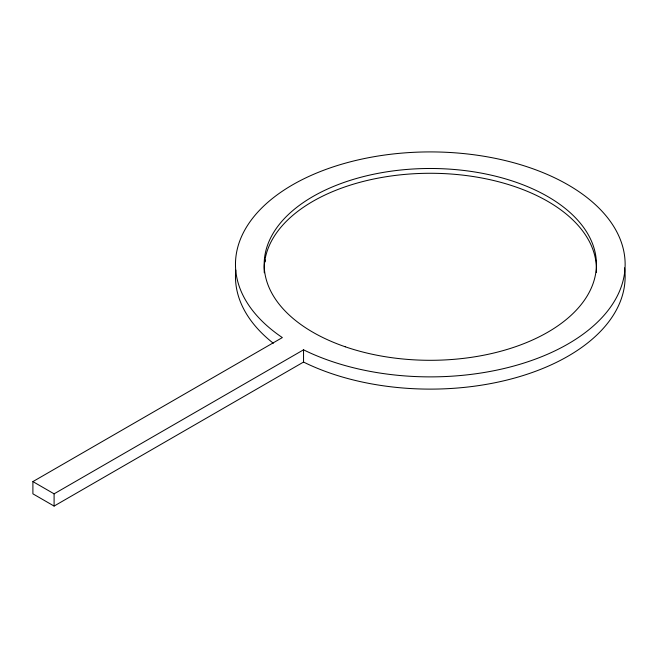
<?xml version="1.0" encoding="UTF-8"?>
<svg xmlns="http://www.w3.org/2000/svg" width="658" height="658" viewBox="0 0 658 658"><rect width="100%" height="100%" fill="white"/><g stroke="black" fill="none" stroke-linecap="round" stroke-linejoin="round"><path stroke-width="0.99" d="M32.9 481.598L282.348 337.579A194.834 112.485 0 0 1 384.724 155.033A194.834 112.485 0 0 1 619.729 290.713A194.834 112.485 0 0 1 303.544 349.817L54.096 493.837L32.9 481.598L32.9 493.837L54.096 506.068L303.544 362.056A194.834 112.485 0 0 0 518.57 376.911A194.834 112.485 0 0 0 624.541 267.872M303.544 349.817L303.544 362.056M54.096 493.837L54.096 506.068M273.309 343.246A194.834 112.485 0 0 1 235.794 270.142M265.075 261.884A166.129 95.912 0 0 1 265.454 259.984M264.294 272.79A166.129 95.912 0 0 1 430.019 173.276A166.129 95.912 0 0 1 596.329 272.453M345.22 346.774A166.129 95.912 0 0 0 596.411 265.75A166.129 95.912 0 0 0 349.283 180.662A166.129 95.912 0 0 0 345.22 346.774"/></g></svg>
